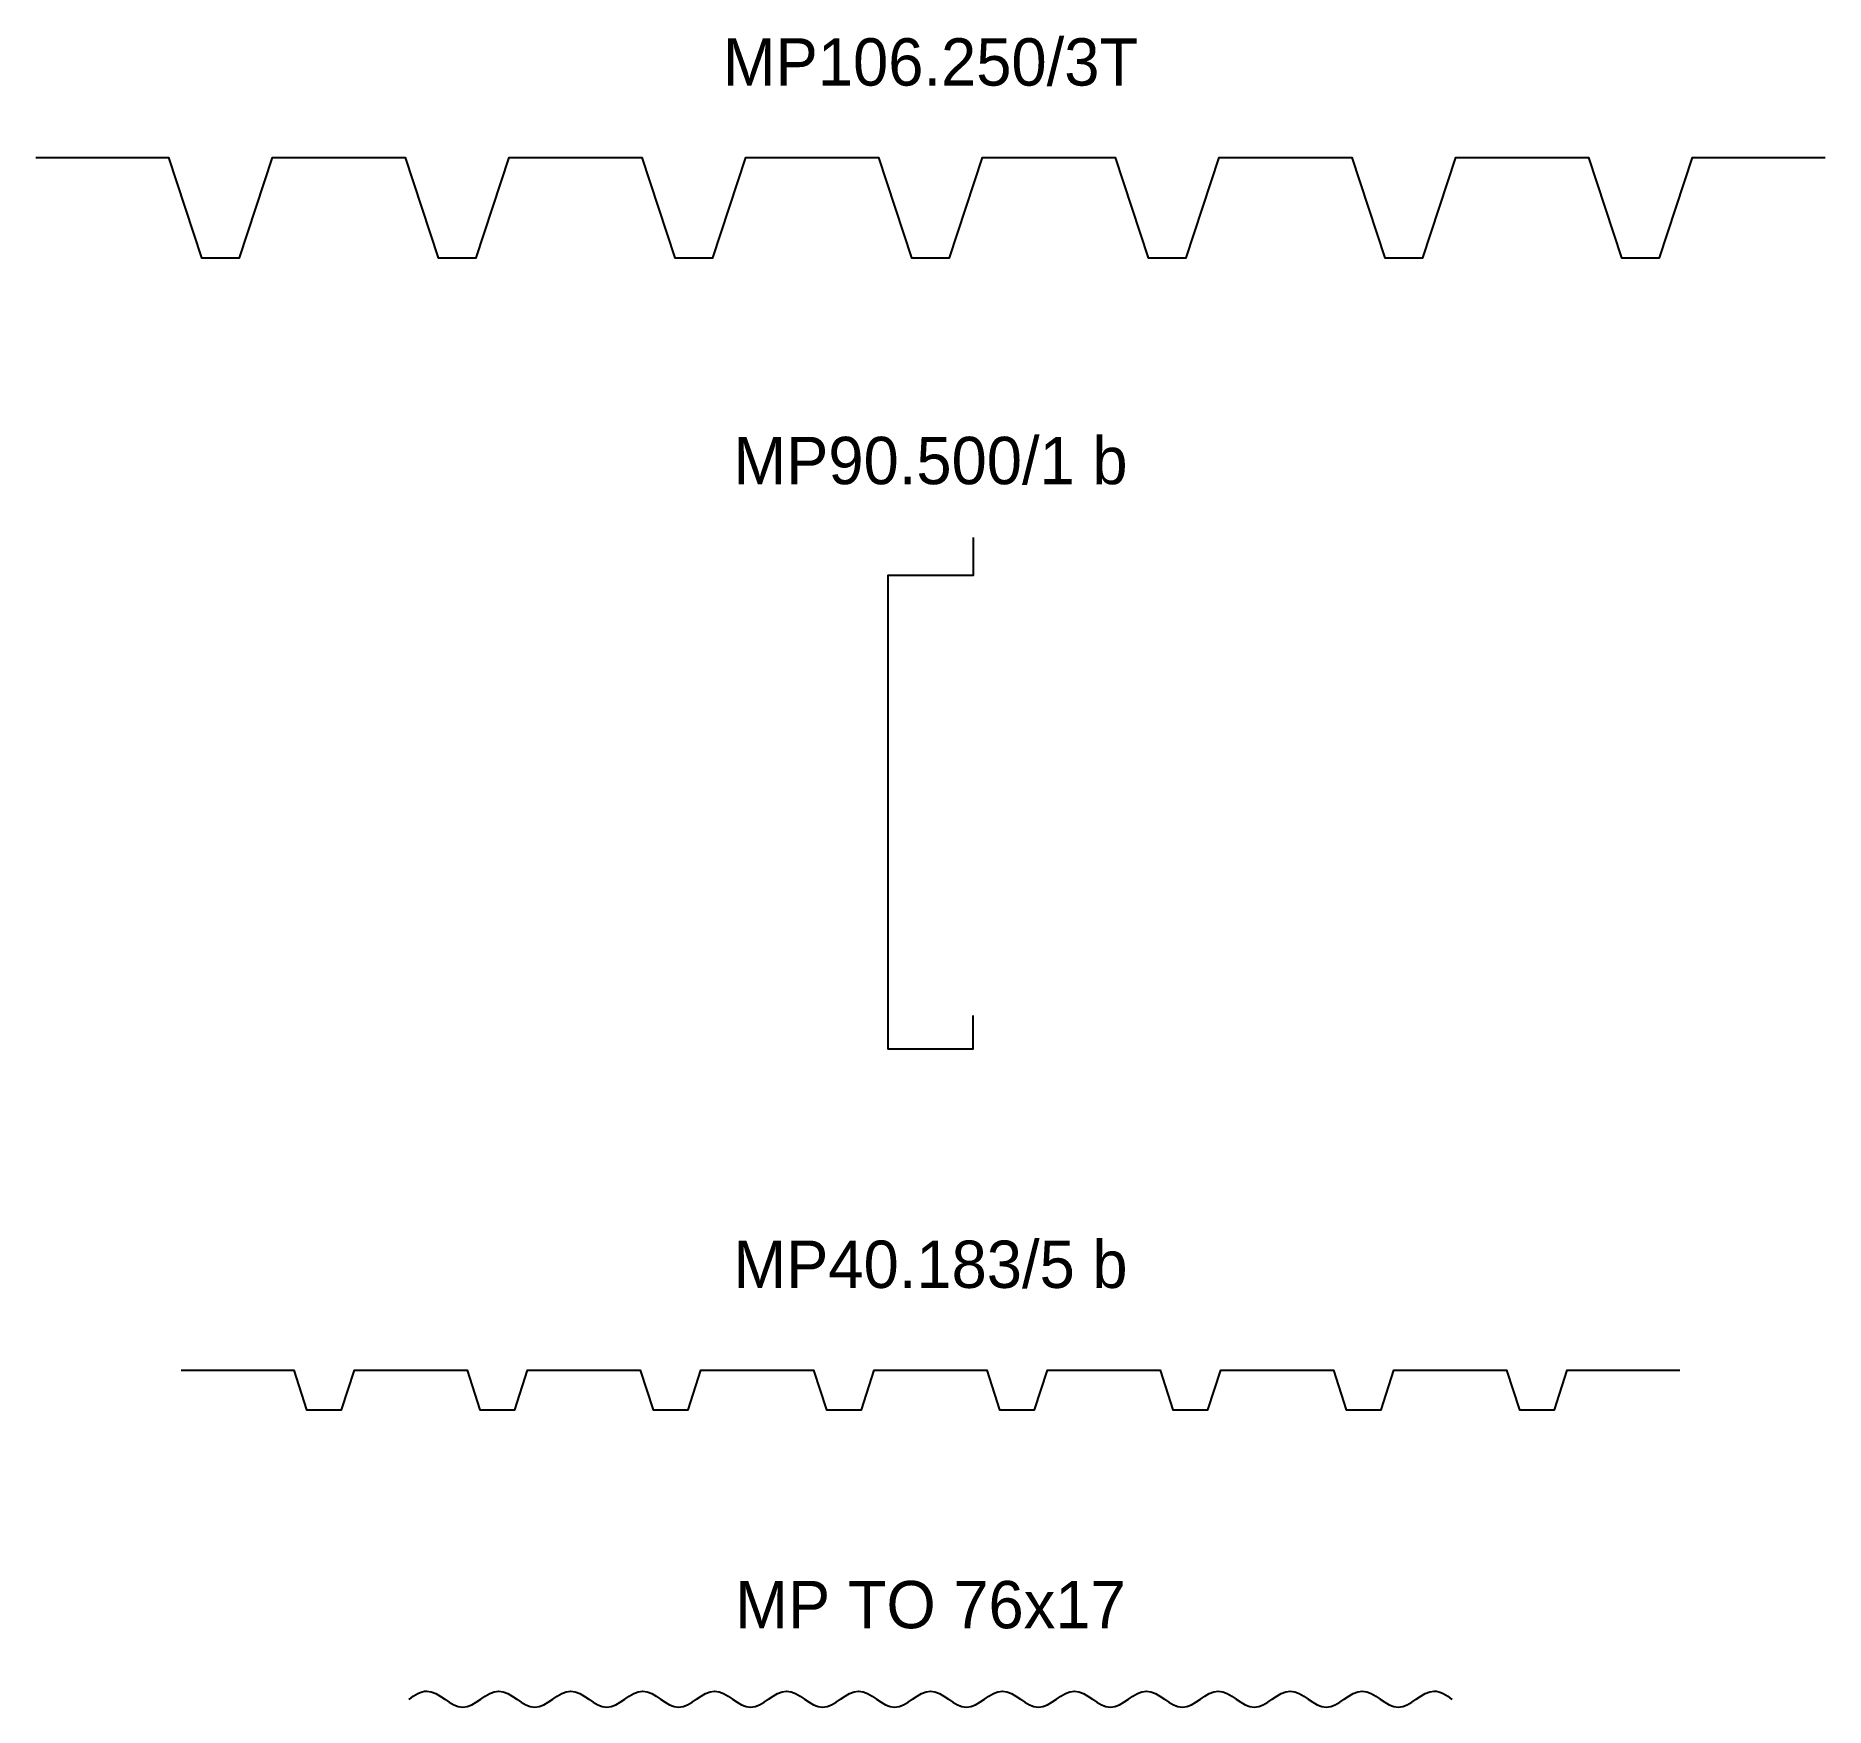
# Model space of a CAD drawing. Header units: millimetres. Extents: x -945 to 945, y -945 to 820.
import ezdxf
from ezdxf.enums import TextEntityAlignment as Align

# ---------------------------------------------------------------- set-up
doc = ezdxf.new("R2010")
doc.units = ezdxf.units.MM

msp = doc.modelspace()

# ---------------------------------------------------------------- linework, layer by layer
at = {"color": 2, "transparency": 33554687}
for points in [[(-945, 691.4), (-805, 691.4), (-770, 585.4), (-730, 585.4), (-695, 691.4), (-555, 691.4), (-520, 585.4), (-480, 585.4), (-445, 691.4), (-305, 691.4), (-270, 585.4), (-230, 585.4), (-195, 691.4), (-55, 691.4), (-20, 585.4), (20, 585.4), (55, 691.4), (195, 691.4), (230, 585.4), (270, 585.4), (305, 691.4), (445, 691.4), (480, 585.4), (520, 585.4), (555, 691.4), (695, 691.4), (730, 585.4), (770, 585.4), (805, 691.4), (945, 691.4)], [(45, 290), (45, 250), (-45, 250), (-45, -250), (45, -250), (45, -215)], [(-791.5, -589.4), (-672.5, -589.4), (-659, -631.4), (-622, -631.4), (-608.5, -589.4), (-489.5, -589.4), (-476, -631.4), (-439, -631.4), (-425.5, -589.4), (-306.5, -589.4), (-293, -631.4), (-256, -631.4), (-242.5, -589.4), (-123.5, -589.4), (-110, -631.4), (-73, -631.4), (-59.5, -589.4), (59.5, -589.4), (73, -631.4), (110, -631.4), (123.5, -589.4), (242.5, -589.4), (256, -631.4), (293, -631.4), (306.5, -589.4), (425.5, -589.4), (439, -631.4), (476, -631.4), (489.5, -589.4), (608.5, -589.4), (622, -631.4), (659, -631.4), (672.5, -589.4), (791.5, -589.4)]]:
    msp.add_lwpolyline(points, dxfattribs=at)
msp.add_spline([(-551, -937), (-532, -928.5), (-494, -945.5), (-456, -928.5), (-418, -945.5), (-380, -928.5), (-342, -945.5), (-304, -928.5), (-266, -945.5), (-228, -928.5), (-190, -945.5), (-152, -928.5), (-114, -945.5), (-76, -928.5), (-38, -945.5), (0, -928.5), (38, -945.5), (76, -928.5), (114, -945.5), (152, -928.5), (190, -945.5), (228, -928.5), (266, -945.5), (304, -928.5), (342, -945.5), (380, -928.5), (418, -945.5), (456, -928.5), (494, -945.5), (532, -928.5), (551, -937)], degree=3, dxfattribs=at)

# ---------------------------------------------------------------- texts
for s, p in [('MP106.250/3T', (0, 767.4)), ('MP90.500/1 b', (0, 346.4)), ('MP40.183/5 b', (0, -502.6)), ('MP TO 76x17', (0, -862.1))]:
    msp.add_text(s, height=50, dxfattribs=at).set_placement(p, align=Align.CENTER)

doc.saveas('drawing.dxf')
